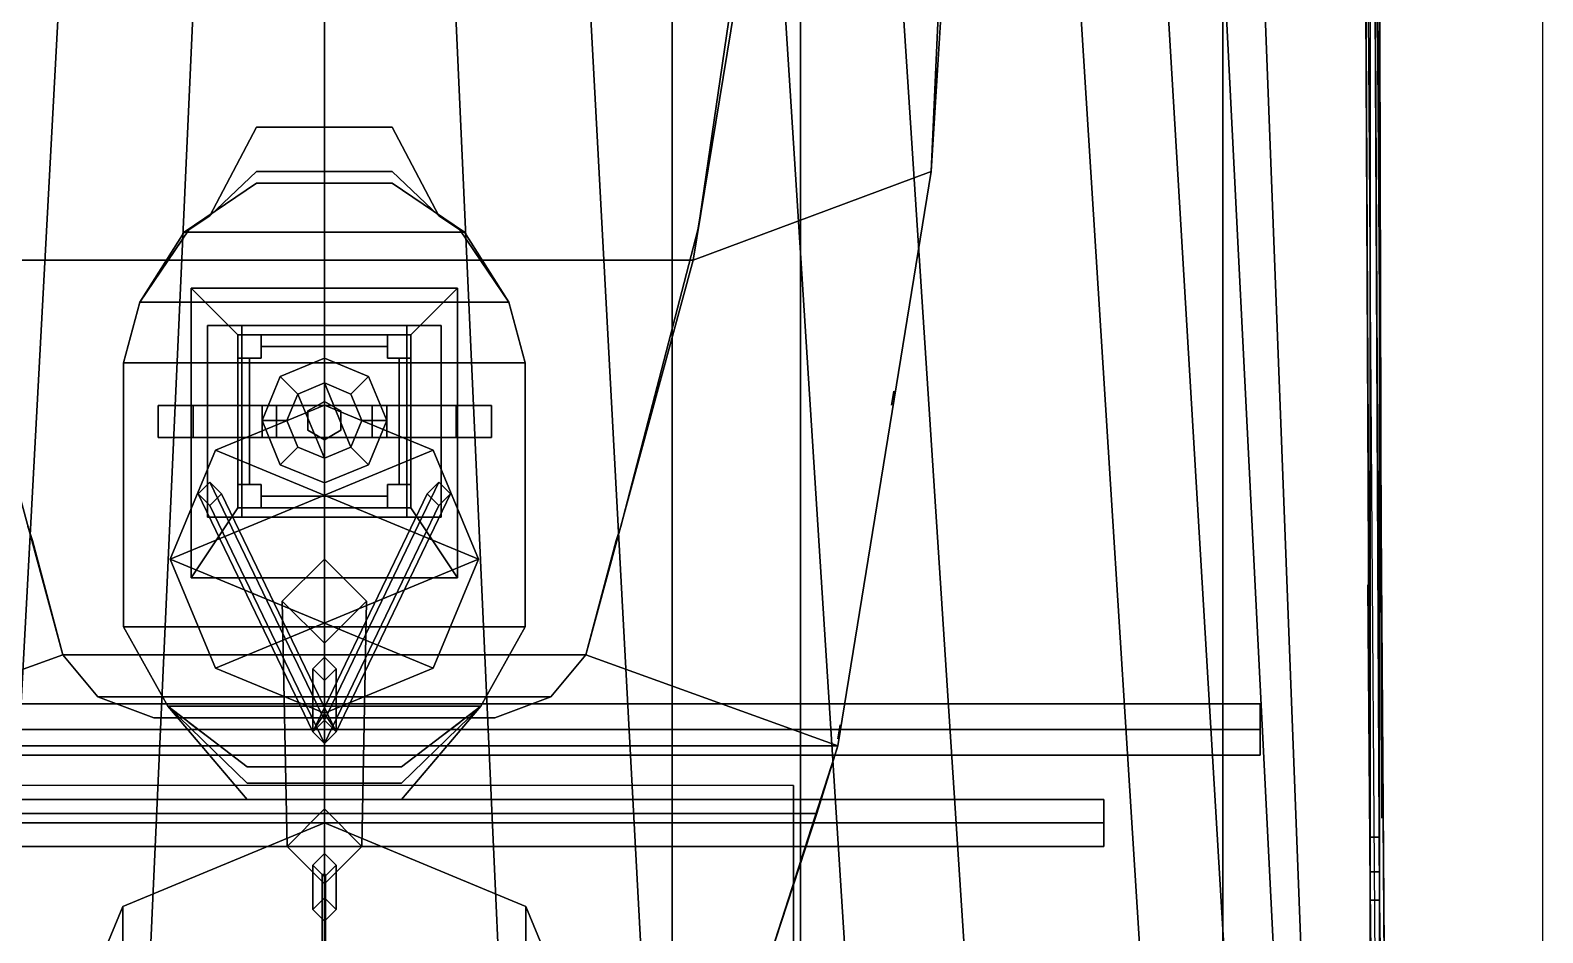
# Model space of a CAD drawing. Header units: millimetres. Extents: x -5.2 to 5.2, y -53.2 to 45.8.
# Drawn here: x -1.26 to 5.22, y 7.61 to 11.48 of the extents above; entities that cross this region are included whole.
import ezdxf

# ---------------------------------------------------------------- set-up
doc = ezdxf.new("R2010")
doc.units = ezdxf.units.MM
doc.header["$XCLIPFRAME"] = 2
for name, color, linetype in [('drawing', 9, 'Continuous'), ('railings', 6, 'Continuous'), ('superstructure', 3, 'Continuous')]:
    doc.layers.add(name, color=color, linetype=linetype)
picture_1 = doc.add_image_def('image1.gif', size_in_pixel=(3078, 4230))

msp = doc.modelspace()

# ---------------------------------------------------------------- linework, layer by layer
for points in [[(-4.52, 16.01, 4.94), (4.52, 16.01, 4.94), (4.52, -0.06, 4.89), (-4.52, -0.06, 4.89)], [(-1.69, 16.01, -2.76), (-0.9, 16.01, -3.2), (-1.66, 1.9, -3.2), (-2.59, 1.9, -2.76)], [(0, 16.01, 5.1), (-2.04, 16.01, 5.1), (-2.04, -0.06, 5.05), (0, -0.06, 5.05)], [(-0.9, 16.01, -3.2), (-0.36, 16.01, -3.4), (-1, 1.9, -3.4), (-1.66, 1.9, -3.2)], [(0, 16.01, 3.07), (-1.49, 16.01, 3.07), (-1.49, 1.9, 3.07), (0, 1.9, 3.07)], [(0, 1.9, -3.5), (-1, 1.9, -3.4), (-0.36, 16.01, -3.4), (0, 16.01, -3.5)], [(0, 1.9, 3.07), (1.49, 1.9, 3.07), (1.49, 16.01, 3.07), (0, 16.01, 3.07)], [(0, 16.01, -3.5), (0.36, 16.01, -3.4), (1, 1.9, -3.4), (0, 1.9, -3.5)], [(0, -0.06, 5.05), (2.04, -0.06, 5.05), (2.04, 16.01, 5.1), (0, 16.01, 5.1)], [(1.66, 1.9, -3.2), (1, 1.9, -3.4), (0.36, 16.01, -3.4), (0.9, 16.01, -3.2)], [(2.59, 1.9, -2.76), (1.66, 1.9, -3.2), (0.9, 16.01, -3.2), (1.69, 16.01, -2.76)], [(1.49, 1.9, 3.07), (3.85, 1.9, 2.93), (3.85, 16.01, 2.93), (1.49, 16.01, 3.07)], [(3.11, 1.9, -2.46), (2.59, 1.9, -2.76), (1.69, 16.01, -2.76), (2.19, 16.01, -2.46)], [(2.04, -0.06, 5.05), (3.85, -0.06, 4.96), (3.85, 16.01, 5.01), (2.04, 16.01, 5.1)], [(3.85, 1.9, -1.7), (3.11, 1.9, -2.46), (2.19, 16.01, -2.46), (2.96, 16.01, -1.7)], [(4.19, 1.9, -1.15), (3.85, 1.9, -1.7), (2.96, 16.01, -1.7), (3.35, 16.01, -1.15)], [(4.35, 1.9, -0.6), (4.19, 1.9, -1.15), (3.35, 16.01, -1.15), (3.64, 16.01, -0.6)], [(4.4, 1.9, -0.05), (4.35, 1.9, -0.6), (3.64, 16.01, -0.6), (3.86, 16.01, -0.05)], [(3.85, 1.9, 2.93), (4.58, 1.9, 2.84), (4.48, 16.01, 2.84), (3.85, 16.01, 2.93)], [(3.85, -0.06, 4.96), (4.52, -0.06, 4.89), (4.52, 16.01, 4.94), (3.85, 16.01, 5.01)], [(4.58, 1.9, 2.84), (4.4, 1.9, -0.05), (3.86, 16.01, -0.05), (4.48, 16.01, 2.84)], [(4.44, 16.01, 2.84), (4.44, 16.01, 2.84), (4.5191, 4.85, 2.84), (4.48, 7.75, 4.15)], [(4.48, 16.01, 4.84), (4.44, 16.01, 2.84), (4.48, 8.02, 4.63), (4.48, 7.8708, 4.7792)], [(4.44, 16.01, 2.84), (4.44, 16.01, 2.84), (4.48, 7.75, 4.15), (4.48, 8.02, 4.51)], [(4.44, 16.01, 2.84), (4.44, 16.01, 2.84), (4.48, 8.02, 4.51), (4.48, 8.02, 4.63)], [(4.5591, 4.85, 2.84), (4.48, 16.01, 2.84), (4.48, 16.01, 2.84), (4.52, 7.75, 4.15)], [(4.52, 8.02, 4.63), (4.48, 16.01, 2.84), (4.52, 16.01, 4.84), (4.52, 7.8708, 4.7792)], [(4.52, 7.75, 4.15), (4.48, 16.01, 2.84), (4.48, 16.01, 2.84), (4.52, 8.02, 4.51)], [(4.52, 8.02, 4.51), (4.48, 16.01, 2.84), (4.48, 16.01, 2.84), (4.52, 8.02, 4.63)], [(4.48, 16.01, 4.94), (4.48, 16.01, 4.84), (4.48, -0.06, 4.72), (4.48, -0.06, 4.89)], [(4.52, -0.06, 4.72), (4.52, 16.01, 4.84), (4.52, 16.01, 4.94), (4.52, -0.06, 4.89)], [(-0.6, 10.61, 12.5), (-0.29, 10.82, 12.5), (0.29, 10.82, 12.5), (0.6, 10.61, 12.5)], [(0.29, 10.82, 12.55), (-0.29, 10.82, 12.55), (-0.6, 10.61, 12.55), (0.6, 10.61, 12.55)], [(-0.6, 10.61, 12.55), (-0.29, 10.82, 12.55), (-0.29, 10.82, 12.5), (-0.6, 10.61, 12.5)], [(0.29, 10.82, 12.5), (-0.29, 10.82, 12.5), (-0.29, 10.82, 12.55), (0.29, 10.82, 12.55)], [(0.6, 10.61, 12.5), (0.29, 10.82, 12.5), (0.29, 10.82, 12.55), (0.6, 10.61, 12.55)], [(0.6, 10.61, 12.55), (-0.6, 10.61, 12.55), (-0.79, 10.31, 12.55), (0.79, 10.31, 12.55)], [(-0.79, 10.31, 12.5), (-0.6, 10.61, 12.5), (0.6, 10.61, 12.5), (0.79, 10.31, 12.5)], [(-0.79, 10.31, 12.55), (-0.6, 10.61, 12.55), (-0.6, 10.61, 12.5), (-0.79, 10.31, 12.5)], [(0.79, 10.31, 12.5), (0.6, 10.61, 12.5), (0.6, 10.61, 12.55), (0.79, 10.31, 12.55)], [(-0.57, 10.37, 12.5), (-0.37, 10.17, 12.1), (-0.37, 9.43, 12.1), (-0.57, 9.13, 12.5)], [(0.57, 10.37, 12.5), (0.37, 10.17, 12.1), (-0.37, 10.17, 12.1), (-0.57, 10.37, 12.5)], [(0.57, 9.13, 12.5), (0.57, 10.37, 12.5), (-0.57, 10.37, 12.5), (-0.57, 9.13, 12.5)], [(0.37, 9.43, 12.1), (0.37, 10.17, 12.1), (0.57, 10.37, 12.5), (0.57, 9.13, 12.5)], [(-0.86, 10.05, 12.5), (-0.79, 10.31, 12.5), (0.79, 10.31, 12.5), (0.86, 10.05, 12.5)], [(0.79, 10.31, 12.55), (-0.79, 10.31, 12.55), (-0.86, 10.05, 12.55), (0.86, 10.05, 12.55)], [(-0.86, 10.05, 12.55), (-0.79, 10.31, 12.55), (-0.79, 10.31, 12.5), (-0.86, 10.05, 12.5)], [(0.86, 10.05, 12.5), (0.79, 10.31, 12.5), (0.79, 10.31, 12.55), (0.86, 10.05, 12.55)], [(0.5, 10.2109, 13.9335), (-0.3535, 10.2109, 13.58), (-0.5, 10.2109, 13.9335), (0.3535, 10.2109, 14.287)], [(0.3535, 10.2109, 14.287), (-0.5, 10.2109, 13.9335), (-0.3535, 10.2109, 14.287), (0, 10.2109, 14.4335)], [(-0.5, 10.2109, 13.9335), (-0.3535, 10.2109, 13.58), (-0.3535, 9.3891, 13.58), (-0.5, 9.3891, 13.9335)], [(-0.3535, 10.2109, 14.287), (-0.5, 10.2109, 13.9335), (-0.5, 9.3891, 13.9335), (-0.3535, 9.3891, 14.287)], [(0.3535, 10.2109, 13.58), (0, 10.2109, 13.4335), (-0.3535, 10.2109, 13.58), (0.5, 10.2109, 13.9335)], [(-0.3535, 10.2109, 13.58), (0, 10.2109, 13.4335), (0, 9.3891, 13.4335), (-0.3535, 9.3891, 13.58)], [(0, 10.2109, 14.4335), (-0.3535, 10.2109, 14.287), (-0.3535, 9.3891, 14.287), (0, 9.3891, 14.4335)], [(0, 10.2109, 13.4335), (0.3535, 10.2109, 13.58), (0.3535, 9.3891, 13.58), (0, 9.3891, 13.4335)], [(0.3535, 10.2109, 14.287), (0, 10.2109, 14.4335), (0, 9.3891, 14.4335), (0.3535, 9.3891, 14.287)], [(0.3535, 10.2109, 13.58), (0.5, 10.2109, 13.9335), (0.5, 9.3891, 13.9335), (0.3535, 9.3891, 13.58)], [(0.5, 10.2109, 13.9335), (0.3535, 10.2109, 14.287), (0.3535, 9.3891, 14.287), (0.5, 9.3891, 13.9335)], [(-0.27, 10.07, 12.1), (-0.27, 10.17, 12.1), (-0.37, 10.17, 12.1), (-0.37, 10.07, 12.1)], [(-0.27, 10.17, 12.1), (-0.27, 10.17, 9.65), (-0.37, 10.17, 9.65), (-0.37, 10.17, 12.1)], [(-0.37, 10.17, 12.1), (-0.37, 10.17, 9.65), (-0.37, 10.07, 9.65), (-0.37, 10.07, 12.1)], [(-0.37, 10.07, 9.65), (-0.37, 10.17, 9.65), (-0.27, 10.17, 9.65), (-0.27, 10.07, 9.65)], [(-0.37, 9.43, 12.1), (-0.37, 10.17, 12.1), (0.37, 10.17, 12.1), (0.37, 9.43, 12.1)], [(-0.27, 10.07, 9.65), (-0.27, 10.17, 9.65), (-0.27, 10.17, 12.1), (-0.27, 10.07, 12.1)], [(0.27, 10.12, 11.34), (-0.27, 10.12, 11.97), (-0.27, 10.12, 12.02), (0.27, 10.12, 11.39)], [(0.27, 10.12, 11.39), (-0.27, 10.12, 12.02), (-0.27, 10.12, 11.97), (0.27, 10.12, 11.34)], [(-0.27, 10.12, 11.39), (0.27, 10.12, 12.02), (0.27, 10.12, 11.97), (-0.27, 10.12, 11.34)], [(-0.27, 10.12, 11.34), (0.27, 10.12, 11.97), (0.27, 10.12, 12.02), (-0.27, 10.12, 11.39)], [(0.27, 10.12, 10.08), (-0.27, 10.12, 10.71), (-0.27, 10.12, 10.76), (0.27, 10.12, 10.13)], [(0.27, 10.12, 10.13), (-0.27, 10.12, 10.76), (-0.27, 10.12, 10.71), (0.27, 10.12, 10.08)], [(-0.27, 10.12, 10.13), (0.27, 10.12, 10.76), (0.27, 10.12, 10.71), (-0.27, 10.12, 10.08)], [(-0.27, 10.12, 10.08), (0.27, 10.12, 10.71), (0.27, 10.12, 10.76), (-0.27, 10.12, 10.13)], [(0.27, 10.12, 10.76), (-0.2486, 10.12, 11.365), (-0.27, 10.12, 11.34), (0.2486, 10.12, 10.735)], [(0.2486, 10.12, 10.735), (-0.27, 10.12, 11.34), (-0.2486, 10.12, 11.365), (0.27, 10.12, 10.76)], [(-0.2486, 10.12, 10.735), (0.27, 10.12, 11.34), (0.2486, 10.12, 11.365), (-0.27, 10.12, 10.76)], [(-0.27, 10.12, 10.76), (0.2486, 10.12, 11.365), (0.27, 10.12, 11.34), (-0.2486, 10.12, 10.735)], [(0.37, 10.17, 12.1), (0.37, 10.17, 9.65), (0.27, 10.17, 9.65), (0.27, 10.17, 12.1)], [(0.37, 10.07, 12.1), (0.37, 10.17, 12.1), (0.27, 10.17, 12.1), (0.27, 10.07, 12.1)], [(0.27, 10.17, 12.1), (0.27, 10.17, 9.65), (0.27, 10.07, 9.65), (0.27, 10.07, 12.1)], [(0.27, 10.07, 9.65), (0.27, 10.17, 9.65), (0.37, 10.17, 9.65), (0.37, 10.07, 9.65)], [(0.37, 10.07, 9.65), (0.37, 10.17, 9.65), (0.37, 10.17, 12.1), (0.37, 10.07, 12.1)], [(0.86, 10.05, 12.55), (-0.86, 10.05, 12.55), (-0.86, 8.92, 12.55), (0.86, 8.92, 12.55)], [(-0.86, 8.92, 12.5), (-0.86, 10.05, 12.5), (0.86, 10.05, 12.5), (0.86, 8.92, 12.5)], [(-0.86, 8.92, 12.55), (-0.86, 10.05, 12.55), (-0.86, 10.05, 12.5), (-0.86, 8.92, 12.5)], [(-0.37, 10.07, 12.1), (-0.37, 10.07, 9.65), (-0.27, 10.07, 9.65), (-0.27, 10.07, 12.1)], [(-0.32, 9.53, 11.34), (-0.32, 10.07, 11.97), (-0.32, 10.07, 12.02), (-0.32, 9.53, 11.39)], [(-0.32, 9.53, 11.39), (-0.32, 10.07, 12.02), (-0.32, 10.07, 11.97), (-0.32, 9.53, 11.34)], [(-0.32, 10.07, 11.39), (-0.32, 9.53, 12.02), (-0.32, 9.53, 11.97), (-0.32, 10.07, 11.34)], [(-0.32, 10.07, 11.34), (-0.32, 9.53, 11.97), (-0.32, 9.53, 12.02), (-0.32, 10.07, 11.39)], [(-0.32, 9.53, 10.08), (-0.32, 10.07, 10.71), (-0.32, 10.07, 10.76), (-0.32, 9.53, 10.13)], [(-0.32, 9.53, 10.13), (-0.32, 10.07, 10.76), (-0.32, 10.07, 10.71), (-0.32, 9.53, 10.08)], [(-0.32, 10.07, 10.13), (-0.32, 9.53, 10.76), (-0.32, 9.53, 10.71), (-0.32, 10.07, 10.08)], [(-0.32, 10.07, 10.08), (-0.32, 9.53, 10.71), (-0.32, 9.53, 10.76), (-0.32, 10.07, 10.13)], [(-0.32, 9.53, 10.76), (-0.32, 10.0486, 11.365), (-0.32, 10.07, 11.34), (-0.32, 9.5514, 10.735)], [(-0.32, 9.5514, 10.735), (-0.32, 10.07, 11.34), (-0.32, 10.0486, 11.365), (-0.32, 9.53, 10.76)], [(-0.32, 10.0486, 10.735), (-0.32, 9.53, 11.34), (-0.32, 9.5514, 11.365), (-0.32, 10.07, 10.76)], [(-0.32, 10.07, 10.76), (-0.32, 9.5514, 11.365), (-0.32, 9.53, 11.34), (-0.32, 10.0486, 10.735)], [(0, 10.0705, 12.8103), (-0.1889, 9.9923, 12.8103), (-0.1138, 9.9172, 13.2623), (0, 9.9644, 13.2623)], [(0, 10.0705, 12.55), (-0.1889, 9.9923, 12.55), (-0.1889, 9.9923, 12.8103), (0, 10.0705, 12.8103)], [(0.1889, 9.9923, 12.8103), (0, 10.0705, 12.8103), (0, 9.9644, 13.2623), (0.1138, 9.9172, 13.2623)], [(0.1889, 9.9923, 12.55), (0, 10.0705, 12.55), (0, 10.0705, 12.8103), (0.1889, 9.9923, 12.8103)], [(0.27, 10.07, 12.1), (0.27, 10.07, 9.65), (0.37, 10.07, 9.65), (0.37, 10.07, 12.1)], [(0.32, 9.53, 11.34), (0.32, 10.07, 11.97), (0.32, 10.07, 12.02), (0.32, 9.53, 11.39)], [(0.32, 9.53, 11.39), (0.32, 10.07, 12.02), (0.32, 10.07, 11.97), (0.32, 9.53, 11.34)], [(0.32, 10.07, 11.39), (0.32, 9.53, 12.02), (0.32, 9.53, 11.97), (0.32, 10.07, 11.34)], [(0.32, 10.07, 11.34), (0.32, 9.53, 11.97), (0.32, 9.53, 12.02), (0.32, 10.07, 11.39)], [(0.32, 10.0486, 10.735), (0.32, 9.53, 11.34), (0.32, 9.5514, 11.365), (0.32, 10.07, 10.76)], [(0.32, 10.07, 10.76), (0.32, 9.5514, 11.365), (0.32, 9.53, 11.34), (0.32, 10.0486, 10.735)], [(0.32, 9.53, 10.76), (0.32, 10.0486, 11.365), (0.32, 10.07, 11.34), (0.32, 9.5514, 10.735)], [(0.32, 9.5514, 10.735), (0.32, 10.07, 11.34), (0.32, 10.0486, 11.365), (0.32, 9.53, 10.76)], [(0.32, 9.53, 10.08), (0.32, 10.07, 10.71), (0.32, 10.07, 10.76), (0.32, 9.53, 10.13)], [(0.32, 9.53, 10.13), (0.32, 10.07, 10.76), (0.32, 10.07, 10.71), (0.32, 9.53, 10.08)], [(0.32, 10.07, 10.13), (0.32, 9.53, 10.76), (0.32, 9.53, 10.71), (0.32, 10.07, 10.08)], [(0.32, 10.07, 10.08), (0.32, 9.53, 10.71), (0.32, 9.53, 10.76), (0.32, 10.07, 10.13)], [(0.86, 8.92, 12.5), (0.86, 10.05, 12.5), (0.86, 10.05, 12.55), (0.86, 8.92, 12.55)], [(-0.1889, 9.9923, 12.8103), (-0.2671, 9.8034, 12.8103), (-0.161, 9.8034, 13.2623), (-0.1138, 9.9172, 13.2623)], [(-0.1889, 9.9923, 12.55), (-0.2671, 9.8034, 12.55), (-0.2671, 9.8034, 12.8103), (-0.1889, 9.9923, 12.8103)], [(0.2671, 9.8034, 12.8103), (0.1889, 9.9923, 12.8103), (0.1138, 9.9172, 13.2623), (0.161, 9.8034, 13.2623)], [(0.2671, 9.8034, 12.55), (0.1889, 9.9923, 12.55), (0.1889, 9.9923, 12.8103), (0.2671, 9.8034, 12.8103)], [(-0.161, 9.8034, 13.2623), (-0.1138, 9.6896, 13.2623), (0, 9.6425, 13.2623), (-0.1138, 9.9172, 13.2623)], [(-0.1138, 9.9172, 13.2623), (0, 9.6425, 13.2623), (0.1138, 9.6896, 13.2623), (0, 9.9644, 13.2623)], [(0, 9.9644, 13.2623), (0.1138, 9.6896, 13.2623), (0.161, 9.8034, 13.2623), (0.1138, 9.9172, 13.2623)], [(-0.7123, 9.8685, 13.0842), (-0.2671, 9.8685, 12.6801), (-0.2671, 9.7315, 12.6801), (-0.7123, 9.7315, 13.0842)], [(-0.5616, 9.8685, 13.478), (-0.2055, 9.8685, 13.0979), (-0.2671, 9.8685, 12.6801), (-0.7123, 9.8685, 13.0842)], [(-0.7123, 9.8685, 14.0054), (-0.7123, 9.8685, 13.0876), (-0.7123, 9.7315, 13.0876), (-0.7123, 9.7315, 14.0054)], [(-0.5616, 9.8685, 14.0054), (-0.5616, 9.8685, 13.478), (-0.7123, 9.8685, 13.0876), (-0.7123, 9.8685, 14.0054)], [(-0.7123, 9.7315, 14.0054), (-0.5616, 9.7315, 14.0054), (-0.5616, 9.8685, 14.0054), (-0.7123, 9.8685, 14.0054)], [(-0.66, 9.21, 15.76), (0.4667, 9.6767, 15.76), (0, 9.87, 15.76), (-0.4667, 9.6767, 15.76)], [(-0.5616, 9.7315, 13.478), (-0.2055, 9.7315, 13.0979), (-0.2055, 9.8685, 13.0979), (-0.5616, 9.8685, 13.478)], [(-0.5616, 9.7315, 14.0054), (-0.5616, 9.7315, 13.478), (-0.5616, 9.8685, 13.478), (-0.5616, 9.8685, 14.0054)], [(-0.4667, 9.6767, 15.76), (0, 9.87, 15.76), (0, 9.87, 15.66), (-0.4667, 9.6767, 15.66)], [(0, 9.87, 15.66), (0.4667, 9.6767, 15.66), (0.66, 9.21, 15.66), (-0.4667, 9.6767, 15.66)], [(-0.2671, 9.8685, 12.6801), (0.2671, 9.8685, 12.6801), (0.2671, 9.7315, 12.6801), (-0.2671, 9.7315, 12.6801)], [(-0.2055, 9.8685, 13.0979), (0.2055, 9.8685, 13.0979), (0.2671, 9.8685, 12.6801), (-0.2671, 9.8685, 12.6801)], [(-0.2055, 9.7315, 13.0979), (0.2055, 9.7315, 13.0979), (0.2055, 9.8685, 13.0979), (-0.2055, 9.8685, 13.0979)], [(0, 9.8856, 13.2623), (-0.0712, 9.8445, 13.2623), (-0.0712, 9.8445, 13.4335), (0, 9.8856, 13.4335)], [(0.0712, 9.8445, 13.2623), (0, 9.8856, 13.2623), (0, 9.8856, 13.4335), (0.0712, 9.8445, 13.4335)], [(0, 9.87, 15.76), (0.4667, 9.6767, 15.76), (0.4667, 9.6767, 15.66), (0, 9.87, 15.66)], [(0.2671, 9.8685, 12.6801), (0.2055, 9.8685, 13.0979), (0.565, 9.8685, 13.478), (0.7157, 9.8685, 13.0842)], [(0.565, 9.8685, 13.478), (0.2055, 9.8685, 13.0979), (0.2055, 9.7315, 13.0979), (0.565, 9.7315, 13.478)], [(0.7157, 9.7315, 13.0842), (0.2671, 9.7315, 12.6801), (0.2671, 9.8685, 12.6801), (0.7157, 9.8685, 13.0842)], [(0.7157, 9.8685, 13.0876), (0.565, 9.8685, 13.478), (0.565, 9.8685, 14.0054), (0.7157, 9.8685, 14.0054)], [(0.565, 9.8685, 14.0054), (0.565, 9.8685, 13.478), (0.565, 9.7315, 13.478), (0.565, 9.7315, 14.0054)], [(0.7157, 9.8685, 14.0054), (0.565, 9.8685, 14.0054), (0.565, 9.7315, 14.0054), (0.7157, 9.7315, 14.0054)], [(0.7157, 9.7315, 14.0054), (0.7157, 9.7315, 13.0876), (0.7157, 9.8685, 13.0876), (0.7157, 9.8685, 14.0054)], [(-0.2671, 9.8034, 12.8103), (-0.1889, 9.6145, 12.8103), (-0.1138, 9.6896, 13.2623), (-0.161, 9.8034, 13.2623)], [(-0.2671, 9.8034, 12.55), (-0.1889, 9.6145, 12.55), (-0.1889, 9.6145, 12.8103), (-0.2671, 9.8034, 12.8103)], [(-0.0712, 9.8445, 13.2623), (-0.0712, 9.7623, 13.2623), (-0.0712, 9.7623, 13.4335), (-0.0712, 9.8445, 13.4335)], [(0.0712, 9.7623, 13.2623), (0.0712, 9.8445, 13.2623), (0.0712, 9.8445, 13.4335), (0.0712, 9.7623, 13.4335)], [(0.1889, 9.6145, 12.8103), (0.2671, 9.8034, 12.8103), (0.161, 9.8034, 13.2623), (0.1138, 9.6896, 13.2623)], [(0.1889, 9.6145, 12.55), (0.2671, 9.8034, 12.55), (0.2671, 9.8034, 12.8103), (0.1889, 9.6145, 12.8103)], [(-0.2671, 9.7315, 12.6801), (-0.2055, 9.7315, 13.0979), (-0.5616, 9.7315, 13.478), (-0.7123, 9.7315, 13.0842)], [(-0.7123, 9.7315, 13.0876), (-0.5616, 9.7315, 13.478), (-0.5616, 9.7315, 14.0054), (-0.7123, 9.7315, 14.0054)], [(0.2671, 9.7315, 12.6801), (0.2055, 9.7315, 13.0979), (-0.2055, 9.7315, 13.0979), (-0.2671, 9.7315, 12.6801)], [(-0.0712, 9.7623, 13.2623), (0, 9.7212, 13.2623), (0, 9.7212, 13.4335), (-0.0712, 9.7623, 13.4335)], [(0, 9.7212, 13.2623), (0.0712, 9.7623, 13.2623), (0.0712, 9.7623, 13.4335), (0, 9.7212, 13.4335)], [(0.565, 9.7315, 13.478), (0.2055, 9.7315, 13.0979), (0.2671, 9.7315, 12.6801), (0.7157, 9.7315, 13.0842)], [(0.565, 9.7315, 14.0054), (0.565, 9.7315, 13.478), (0.7157, 9.7315, 13.0876), (0.7157, 9.7315, 14.0054)], [(-0.66, 9.21, 15.76), (-0.4667, 9.6767, 15.76), (-0.4667, 9.6767, 15.66), (-0.66, 9.21, 15.66)], [(-0.4667, 9.6767, 15.66), (0.66, 9.21, 15.66), (0.4667, 8.7433, 15.66), (-0.66, 9.21, 15.66)], [(-0.4667, 8.7433, 15.76), (0.66, 9.21, 15.76), (0.4667, 9.6767, 15.76), (-0.66, 9.21, 15.76)], [(-0.1889, 9.6145, 12.8103), (0, 9.5363, 12.8103), (0, 9.6425, 13.2623), (-0.1138, 9.6896, 13.2623)], [(0, 9.5363, 12.8103), (0.1889, 9.6145, 12.8103), (0.1138, 9.6896, 13.2623), (0, 9.6425, 13.2623)], [(0.4667, 9.6767, 15.76), (0.66, 9.21, 15.76), (0.66, 9.21, 15.66), (0.4667, 9.6767, 15.66)], [(-0.1889, 9.6145, 12.55), (0, 9.5363, 12.55), (0, 9.5363, 12.8103), (-0.1889, 9.6145, 12.8103)], [(0, 9.5363, 12.55), (0.1889, 9.6145, 12.55), (0.1889, 9.6145, 12.8103), (0, 9.5363, 12.8103)], [(0, 8.52, 14.48), (-0.05, 8.47, 14.48), (-0.54, 9.49, 15.66), (-0.49, 9.54, 15.66)], [(0.05, 8.47, 14.48), (0, 8.52, 14.48), (-0.49, 9.54, 15.66), (-0.44, 9.49, 15.66)], [(-0.37, 9.53, 12.1), (-0.37, 9.53, 9.65), (-0.37, 9.43, 9.65), (-0.37, 9.43, 12.1)], [(-0.27, 9.53, 12.1), (-0.27, 9.53, 9.65), (-0.37, 9.53, 9.65), (-0.37, 9.53, 12.1)], [(-0.37, 9.43, 9.65), (-0.37, 9.53, 9.65), (-0.27, 9.53, 9.65), (-0.27, 9.43, 9.65)], [(-0.27, 9.43, 12.1), (-0.27, 9.53, 12.1), (-0.37, 9.53, 12.1), (-0.37, 9.43, 12.1)], [(-0.27, 9.43, 9.65), (-0.27, 9.53, 9.65), (-0.27, 9.53, 12.1), (-0.27, 9.43, 12.1)], [(0, 8.52, 14.48), (-0.05, 8.47, 14.48), (0.44, 9.49, 15.66), (0.49, 9.54, 15.66)], [(0.05, 8.47, 14.48), (0, 8.52, 14.48), (0.49, 9.54, 15.66), (0.54, 9.49, 15.66)], [(0.37, 9.53, 12.1), (0.37, 9.53, 9.65), (0.27, 9.53, 9.65), (0.27, 9.53, 12.1)], [(0.37, 9.43, 12.1), (0.37, 9.53, 12.1), (0.27, 9.53, 12.1), (0.27, 9.43, 12.1)], [(0.27, 9.53, 12.1), (0.27, 9.53, 9.65), (0.27, 9.43, 9.65), (0.27, 9.43, 12.1)], [(0.27, 9.43, 9.65), (0.27, 9.53, 9.65), (0.37, 9.53, 9.65), (0.37, 9.43, 9.65)], [(0.37, 9.43, 9.65), (0.37, 9.53, 9.65), (0.37, 9.53, 12.1), (0.37, 9.43, 12.1)], [(-0.05, 8.47, 14.48), (0, 8.42, 14.48), (-0.49, 9.44, 15.66), (-0.54, 9.49, 15.66)], [(0, 8.42, 14.48), (0.05, 8.47, 14.48), (-0.44, 9.49, 15.66), (-0.49, 9.44, 15.66)], [(-0.27, 9.48, 10.76), (0.2486, 9.48, 11.365), (0.27, 9.48, 11.34), (-0.2486, 9.48, 10.735)], [(-0.2486, 9.48, 10.735), (0.27, 9.48, 11.34), (0.2486, 9.48, 11.365), (-0.27, 9.48, 10.76)], [(0.2486, 9.48, 10.735), (-0.27, 9.48, 11.34), (-0.2486, 9.48, 11.365), (0.27, 9.48, 10.76)], [(0.27, 9.48, 10.76), (-0.2486, 9.48, 11.365), (-0.27, 9.48, 11.34), (0.2486, 9.48, 10.735)], [(-0.27, 9.48, 10.08), (0.27, 9.48, 10.71), (0.27, 9.48, 10.76), (-0.27, 9.48, 10.13)], [(-0.27, 9.48, 10.13), (0.27, 9.48, 10.76), (0.27, 9.48, 10.71), (-0.27, 9.48, 10.08)], [(0.27, 9.48, 10.13), (-0.27, 9.48, 10.76), (-0.27, 9.48, 10.71), (0.27, 9.48, 10.08)], [(0.27, 9.48, 10.08), (-0.27, 9.48, 10.71), (-0.27, 9.48, 10.76), (0.27, 9.48, 10.13)], [(-0.27, 9.48, 11.34), (0.27, 9.48, 11.97), (0.27, 9.48, 12.02), (-0.27, 9.48, 11.39)], [(-0.27, 9.48, 11.39), (0.27, 9.48, 12.02), (0.27, 9.48, 11.97), (-0.27, 9.48, 11.34)], [(0.27, 9.48, 11.39), (-0.27, 9.48, 12.02), (-0.27, 9.48, 11.97), (0.27, 9.48, 11.34)], [(0.27, 9.48, 11.34), (-0.27, 9.48, 11.97), (-0.27, 9.48, 12.02), (0.27, 9.48, 11.39)], [(-0.05, 8.47, 14.48), (0, 8.42, 14.48), (0.49, 9.44, 15.66), (0.44, 9.49, 15.66)], [(0, 8.42, 14.48), (0.05, 8.47, 14.48), (0.54, 9.49, 15.66), (0.49, 9.44, 15.66)], [(-0.57, 9.13, 12.5), (-0.37, 9.43, 12.1), (0.37, 9.43, 12.1), (0.57, 9.13, 12.5)], [(-0.37, 9.43, 12.1), (-0.37, 9.43, 9.65), (-0.27, 9.43, 9.65), (-0.27, 9.43, 12.1)], [(0.27, 9.43, 12.1), (0.27, 9.43, 9.65), (0.37, 9.43, 9.65), (0.37, 9.43, 12.1)], [(0.3535, 9.3891, 14.287), (-0.5, 9.3891, 13.9335), (-0.3535, 9.3891, 13.58), (0.5, 9.3891, 13.9335)], [(0, 9.3891, 14.4335), (-0.3535, 9.3891, 14.287), (-0.5, 9.3891, 13.9335), (0.3535, 9.3891, 14.287)], [(0.5, 9.3891, 13.9335), (-0.3535, 9.3891, 13.58), (0, 9.3891, 13.4335), (0.3535, 9.3891, 13.58)], [(-0.4667, 8.7433, 15.76), (-0.66, 9.21, 15.76), (-0.66, 9.21, 15.66), (-0.4667, 8.7433, 15.66)], [(-0.66, 9.21, 15.66), (0.4667, 8.7433, 15.66), (0, 8.55, 15.66), (-0.4667, 8.7433, 15.66)], [(0, 8.55, 15.76), (0.4667, 8.7433, 15.76), (0.66, 9.21, 15.76), (-0.4667, 8.7433, 15.76)], [(0, 9.21, 7.31), (-0.18, 9.03, 7.31), (-0.16, 7.98, 19.8), (0, 8.14, 19.8)], [(0.18, 9.03, 7.31), (0, 9.21, 7.31), (0, 8.14, 19.8), (0.16, 7.98, 19.8)], [(0.66, 9.21, 15.76), (0.4667, 8.7433, 15.76), (0.4667, 8.7433, 15.66), (0.66, 9.21, 15.66)], [(-0.18, 9.03, 7.31), (0, 8.85, 7.31), (0, 7.82, 19.8), (-0.16, 7.98, 19.8)], [(0, 8.85, 7.31), (0.18, 9.03, 7.31), (0.16, 7.98, 19.8), (0, 7.82, 19.8)], [(-0.67, 8.58, 12.5), (-0.86, 8.92, 12.5), (0.86, 8.92, 12.5), (0.67, 8.58, 12.5)], [(0.86, 8.92, 12.55), (-0.86, 8.92, 12.55), (-0.67, 8.58, 12.55), (0.67, 8.58, 12.55)], [(-0.67, 8.58, 12.55), (-0.86, 8.92, 12.55), (-0.86, 8.92, 12.5), (-0.67, 8.58, 12.5)], [(0.67, 8.58, 12.5), (0.86, 8.92, 12.5), (0.86, 8.92, 12.55), (0.67, 8.58, 12.55)], [(0, 8.5751, 14.7209), (-0.05, 8.47, 14.48), (-0.05, 8.74, 15.66), (0, 8.79, 15.66)], [(0.05, 8.47, 14.48), (0, 8.5751, 14.7209), (0, 8.79, 15.66), (0.05, 8.74, 15.66)], [(0, 8.55, 15.76), (-0.4667, 8.7433, 15.76), (-0.4667, 8.7433, 15.66), (0, 8.55, 15.66)], [(-0.05, 8.47, 14.48), (0, 8.5479, 15.0389), (0, 8.69, 15.66), (-0.05, 8.74, 15.66)], [(0.4667, 8.7433, 15.76), (0, 8.55, 15.76), (0, 8.55, 15.66), (0.4667, 8.7433, 15.66)], [(0, 8.5479, 15.0389), (0.05, 8.47, 14.48), (0.05, 8.74, 15.66), (0, 8.69, 15.66)], [(-4.01, 8.59, 13.85), (-4.01, 8.48, 13.96), (4.01, 8.48, 13.96), (4.01, 8.59, 13.85)], [(-4.01, 8.48, 13.74), (-4.01, 8.59, 13.85), (4.01, 8.59, 13.85), (4.01, 8.48, 13.74)], [(0.67, 8.58, 12.55), (-0.67, 8.58, 12.55), (-0.33, 8.32, 12.55), (0.33, 8.32, 12.55)], [(-0.33, 8.32, 12.5), (-0.67, 8.58, 12.5), (0.67, 8.58, 12.5), (0.33, 8.32, 12.5)], [(-0.33, 8.32, 12.55), (-0.67, 8.58, 12.55), (-0.67, 8.58, 12.5), (-0.33, 8.32, 12.5)], [(0.33, 8.32, 12.5), (0.67, 8.58, 12.5), (0.67, 8.58, 12.55), (0.33, 8.32, 12.55)], [(4.01, 8.48, 13.96), (4.01, 8.37, 13.85), (4.01, 8.48, 13.74), (4.01, 8.59, 13.85)], [(-4.01, 8.48, 13.96), (-4.01, 8.37, 13.85), (4.01, 8.37, 13.85), (4.01, 8.48, 13.96)], [(-4.01, 8.37, 13.85), (-4.01, 8.48, 13.74), (4.01, 8.48, 13.74), (4.01, 8.37, 13.85)], [(0.33, 8.32, 12.55), (-0.33, 8.32, 12.55), (-0.33, 8.32, 12.5), (0.33, 8.32, 12.5)], [(-3.34, 8.18, 18.6), (-3.34, 8.08, 18.7), (3.34, 8.08, 18.7), (3.34, 8.18, 18.6)], [(-3.34, 8.08, 18.5), (-3.34, 8.18, 18.6), (3.34, 8.18, 18.6), (3.34, 8.08, 18.5)], [(3.34, 8.08, 18.7), (3.34, 7.98, 18.6), (3.34, 8.08, 18.5), (3.34, 8.18, 18.6)], [(-0.16, 7.98, 19.8), (0, 7.82, 19.8), (0.16, 7.98, 19.8), (0, 8.14, 19.8)], [(-3.34, 8.08, 18.7), (-3.34, 7.98, 18.6), (3.34, 7.98, 18.6), (3.34, 8.08, 18.7)], [(-3.34, 7.98, 18.6), (-3.34, 8.08, 18.5), (3.34, 8.08, 18.5), (3.34, 7.98, 18.6)], [(-0.8627, 7.7227, 7.31), (0, 8.08, 7.31), (0, 8.08, 5.07), (-0.8627, 7.7227, 5.07)], [(-0.8627, 7.2027, 7.56), (0, 7.56, 7.59), (0, 8.08, 7.31), (-0.8627, 7.7227, 7.31)], [(0, 8.08, 7.31), (0.8627, 7.7227, 7.31), (0.8627, 7.7227, 5.07), (0, 8.08, 5.07)], [(0, 7.56, 7.59), (0.8627, 7.2027, 7.56), (0.8627, 7.7227, 7.31), (0, 8.08, 7.31)], [(4.48, 8.02, 4.51), (4.48, 7.75, 4.15), (4.52, 7.75, 4.15), (4.52, 8.02, 4.51)], [(4.48, 7.8708, 4.7792), (4.48, 8.02, 4.63), (4.52, 8.02, 4.63), (4.52, 7.8708, 4.7792)], [(4.48, 8.02, 4.63), (4.48, 8.02, 4.51), (4.52, 8.02, 4.51), (4.52, 8.02, 4.63)], [(0, 7.95, 19.8), (-0.05, 7.9, 19.8), (-0.05, 7.71, 21.98), (0, 7.76, 21.98)], [(0.05, 7.9, 19.8), (0, 7.95, 19.8), (0, 7.76, 21.98), (0.05, 7.71, 21.98)], [(-0.05, 7.9, 19.8), (0, 7.85, 19.8), (0, 7.66, 21.98), (-0.05, 7.71, 21.98)], [(-0.01, -21.23, 12.44), (0.005, -21.23, 12.4487), (0.005, 7.86, 19.67), (-0.01, 7.86, 19.66)], [(0.005, -21.23, 12.4313), (-0.01, -21.23, 12.44), (-0.01, 7.86, 19.66), (0.005, 7.86, 19.65)], [(0, 7.85, 19.8), (0.05, 7.9, 19.8), (0.05, 7.71, 21.98), (0, 7.66, 21.98)], [(0.005, -21.23, 12.4487), (0.005, -21.23, 12.4313), (0.005, 7.86, 19.65), (0.005, 7.86, 19.67)], [(4.48, -0.06, 4.72), (4.48, 7.8708, 4.7792), (4.52, 7.8708, 4.7792), (4.52, -0.06, 4.72)], [(-1.22, 6.86, 7.31), (-0.8627, 7.7227, 7.31), (-0.8627, 7.7227, 5.07), (-1.22, 6.86, 5.07)], [(-1.22, 6.34, 7.48), (-0.8627, 7.2027, 7.56), (-0.8627, 7.7227, 7.31), (-1.22, 6.86, 7.31)], [(-0.05, 7.71, 21.98), (0, 7.66, 21.98), (0.05, 7.71, 21.98), (0, 7.76, 21.98)], [(0.8627, 7.7227, 7.31), (1.22, 6.86, 7.31), (1.22, 6.86, 5.07), (0.8627, 7.7227, 5.07)], [(0.8627, 7.2027, 7.56), (1.22, 6.34, 7.48), (1.22, 6.86, 7.31), (0.8627, 7.7227, 7.31)], [(4.48, 7.75, 4.15), (4.5191, 4.85, 2.84), (4.5591, 4.85, 2.84), (4.52, 7.75, 4.15)]]:
    msp.add_3dface(points)
at = {"layer": 'railings'}
for points in [[(2.7, 13.1, 7.82), (2.7, 13.1, 7.88), (2.6, 10.87, 7.88), (2.6, 10.87, 7.82)], [(2.6, 10.87, 7.82), (2.6, 10.87, 7.88), (2.7, 13.1, 7.88), (2.7, 13.1, 7.82)], [(2.6, 10.87, 8.23), (2.6, 10.87, 8.29), (2.7, 13.1, 8.29), (2.7, 13.1, 8.23)], [(2.7, 13.1, 8.23), (2.7, 13.1, 8.29), (2.6, 10.87, 8.29), (2.6, 10.87, 8.23)], [(4.53, 8.16, 5.33), (4.53, 8.16, 5.39), (4.52, 11.99, 5.39), (4.52, 11.99, 5.33)], [(4.52, 11.99, 5.33), (4.52, 11.99, 5.39), (4.53, 8.16, 5.39), (4.53, 8.16, 5.33)], [(4.52, 11.99, 5.64), (4.52, 11.99, 5.7), (4.53, 8.16, 5.7), (4.53, 8.16, 5.64)], [(4.53, 8.16, 5.64), (4.53, 8.16, 5.7), (4.52, 11.99, 5.7), (4.52, 11.99, 5.64)], [(4.53, 8.16, 6.05), (4.53, 8.16, 6.11), (4.52, 11.99, 6.11), (4.52, 11.99, 6.05)], [(4.52, 11.99, 6.05), (4.52, 11.99, 6.11), (4.53, 8.16, 6.11), (4.53, 8.16, 6.05)], [(1.8, 11.98, 9.79), (1.8, 11.98, 9.85), (1.61, 10.68, 9.85), (1.61, 10.68, 9.79)], [(1.61, 10.68, 9.79), (1.61, 10.68, 9.85), (1.8, 11.98, 9.85), (1.8, 11.98, 9.79)], [(1.61, 10.68, 10.21), (1.61, 10.68, 10.27), (1.8, 11.98, 10.27), (1.8, 11.98, 10.21)], [(1.8, 11.98, 10.21), (1.8, 11.98, 10.27), (1.61, 10.68, 10.27), (1.61, 10.68, 10.21)], [(1.8, 11.98, 10.54), (1.8, 11.98, 10.6), (1.61, 10.68, 10.6), (1.61, 10.68, 10.54)], [(1.61, 10.68, 10.54), (1.61, 10.68, 10.6), (1.8, 11.98, 10.6), (1.8, 11.98, 10.54)], [(2.62, 11.27, 7.31), (2.62, 11.33, 7.31), (2.62, 11.33, 8.23), (2.62, 11.27, 8.23)], [(2.62, 11.27, 8.23), (2.62, 11.33, 8.23), (2.62, 11.33, 7.31), (2.62, 11.27, 7.31)], [(-0.49, 10.68, 13.57), (-0.49, 10.68, 13.63), (-0.29, 11.06, 13.63), (-0.29, 11.06, 13.57)], [(-0.29, 11.06, 13.57), (-0.29, 11.06, 13.63), (-0.49, 10.68, 13.63), (-0.49, 10.68, 13.57)], [(0.29, 11.06, 13.57), (0.29, 11.06, 13.63), (-0.29, 11.06, 13.63), (-0.29, 11.06, 13.57)], [(-0.29, 11.06, 13.57), (-0.29, 11.06, 13.63), (0.29, 11.06, 13.63), (0.29, 11.06, 13.57)], [(0.29, 11.06, 13.57), (0.29, 11.06, 13.63), (0.49, 10.68, 13.63), (0.49, 10.68, 13.57)], [(0.49, 10.68, 13.57), (0.49, 10.68, 13.63), (0.29, 11.06, 13.63), (0.29, 11.06, 13.57)], [(-0.49, 10.68, 13.06), (-0.49, 10.68, 13.12), (-0.29, 10.87, 13.12), (-0.29, 10.87, 13.06)], [(-0.29, 10.87, 13.06), (-0.29, 10.87, 13.12), (-0.49, 10.68, 13.12), (-0.49, 10.68, 13.06)], [(-0.29, 10.87, 13.06), (-0.29, 10.87, 13.12), (0.29, 10.87, 13.12), (0.29, 10.87, 13.06)], [(0.29, 10.87, 13.06), (0.29, 10.87, 13.12), (-0.29, 10.87, 13.12), (-0.29, 10.87, 13.06)], [(0.29, 10.87, 13.06), (0.29, 10.87, 13.12), (0.49, 10.68, 13.12), (0.49, 10.68, 13.06)], [(0.49, 10.68, 13.06), (0.49, 10.68, 13.12), (0.29, 10.87, 13.12), (0.29, 10.87, 13.06)], [(2.6, 10.87, 7.82), (2.6, 10.87, 7.88), (2.2, 8.41, 7.88), (2.2, 8.41, 7.82)], [(2.2, 8.41, 7.82), (2.2, 8.41, 7.88), (2.6, 10.87, 7.88), (2.6, 10.87, 7.82)], [(2.2, 8.41, 8.23), (2.2, 8.41, 8.29), (2.6, 10.87, 8.29), (2.6, 10.87, 8.23)], [(2.6, 10.87, 8.23), (2.6, 10.87, 8.29), (2.2, 8.41, 8.29), (2.2, 8.41, 8.23)], [(-0.58, 10.62, 12.55), (-0.49, 10.68, 12.55), (-0.49, 10.68, 13.63), (-0.58, 10.62, 13.63)], [(-0.58, 10.62, 13.63), (-0.49, 10.68, 13.63), (-0.49, 10.68, 12.55), (-0.58, 10.62, 12.55)], [(0.58, 10.62, 13.63), (0.49, 10.68, 13.63), (0.49, 10.68, 12.55), (0.58, 10.62, 12.55)], [(0.58, 10.62, 12.55), (0.49, 10.68, 12.55), (0.49, 10.68, 13.63), (0.58, 10.62, 13.63)], [(1.6, 10.62, 10.6), (1.61, 10.68, 10.6), (1.61, 10.68, 9.65), (1.6, 10.62, 9.65)], [(1.6, 10.62, 9.65), (1.61, 10.68, 9.65), (1.61, 10.68, 10.6), (1.6, 10.62, 10.6)], [(-0.79, 10.31, 13.57), (-0.79, 10.31, 13.63), (-0.58, 10.62, 13.63), (-0.58, 10.62, 13.57)], [(-0.58, 10.62, 13.57), (-0.58, 10.62, 13.63), (-0.79, 10.31, 13.63), (-0.79, 10.31, 13.57)], [(-0.79, 10.31, 13.06), (-0.79, 10.31, 13.12), (-0.58, 10.62, 13.12), (-0.58, 10.62, 13.06)], [(-0.58, 10.62, 13.06), (-0.58, 10.62, 13.12), (-0.79, 10.31, 13.12), (-0.79, 10.31, 13.06)], [(0.58, 10.62, 13.06), (0.58, 10.62, 13.12), (0.79, 10.31, 13.12), (0.79, 10.31, 13.06)], [(0.79, 10.31, 13.06), (0.79, 10.31, 13.12), (0.58, 10.62, 13.12), (0.58, 10.62, 13.06)], [(0.79, 10.31, 13.57), (0.79, 10.31, 13.63), (0.58, 10.62, 13.63), (0.58, 10.62, 13.57)], [(0.58, 10.62, 13.57), (0.58, 10.62, 13.63), (0.79, 10.31, 13.63), (0.79, 10.31, 13.57)], [(1.27, 9.35, 9.79), (1.27, 9.35, 9.85), (1.6, 10.62, 9.85), (1.6, 10.62, 9.79)], [(1.6, 10.62, 9.79), (1.6, 10.62, 9.85), (1.27, 9.35, 9.85), (1.27, 9.35, 9.79)], [(1.6, 10.62, 10.21), (1.6, 10.62, 10.27), (1.27, 9.35, 10.27), (1.27, 9.35, 10.21)], [(1.27, 9.35, 10.21), (1.27, 9.35, 10.27), (1.6, 10.62, 10.27), (1.6, 10.62, 10.21)], [(1.27, 9.35, 10.54), (1.27, 9.35, 10.6), (1.6, 10.62, 10.6), (1.6, 10.62, 10.54)], [(1.6, 10.62, 10.54), (1.6, 10.62, 10.6), (1.27, 9.35, 10.6), (1.27, 9.35, 10.54)], [(-0.86, 10.05, 13.57), (-0.86, 10.05, 13.63), (-0.79, 10.31, 13.63), (-0.79, 10.31, 13.57)], [(-0.79, 10.31, 13.57), (-0.79, 10.31, 13.63), (-0.86, 10.05, 13.63), (-0.86, 10.05, 13.57)], [(-0.86, 10.05, 13.06), (-0.86, 10.05, 13.12), (-0.79, 10.31, 13.12), (-0.79, 10.31, 13.06)], [(-0.79, 10.31, 13.06), (-0.79, 10.31, 13.12), (-0.86, 10.05, 13.12), (-0.86, 10.05, 13.06)], [(0.79, 10.31, 13.06), (0.79, 10.31, 13.12), (0.86, 10.05, 13.12), (0.86, 10.05, 13.06)], [(0.86, 10.05, 13.06), (0.86, 10.05, 13.12), (0.79, 10.31, 13.12), (0.79, 10.31, 13.06)], [(0.86, 10.05, 13.57), (0.86, 10.05, 13.63), (0.79, 10.31, 13.63), (0.79, 10.31, 13.57)], [(0.79, 10.31, 13.57), (0.79, 10.31, 13.63), (0.86, 10.05, 13.63), (0.86, 10.05, 13.57)], [(-0.86, 10.05, 13.57), (-0.86, 10.05, 13.63), (-0.86, 8.92, 13.63), (-0.86, 8.92, 13.57)], [(-0.86, 8.92, 13.57), (-0.86, 8.92, 13.63), (-0.86, 10.05, 13.63), (-0.86, 10.05, 13.57)], [(-0.86, 10.05, 13.06), (-0.86, 10.05, 13.12), (-0.86, 8.92, 13.12), (-0.86, 8.92, 13.06)], [(-0.86, 8.92, 13.06), (-0.86, 8.92, 13.12), (-0.86, 10.05, 13.12), (-0.86, 10.05, 13.06)], [(0.86, 8.92, 13.06), (0.86, 8.92, 13.12), (0.86, 10.05, 13.12), (0.86, 10.05, 13.06)], [(0.86, 10.05, 13.06), (0.86, 10.05, 13.12), (0.86, 8.92, 13.12), (0.86, 8.92, 13.06)], [(0.86, 10.05, 13.57), (0.86, 10.05, 13.63), (0.86, 8.92, 13.63), (0.86, 8.92, 13.57)], [(0.86, 8.92, 13.57), (0.86, 8.92, 13.63), (0.86, 10.05, 13.63), (0.86, 10.05, 13.57)], [(2.43, 9.87, 8.23), (2.44, 9.93, 8.23), (2.44, 9.93, 7.31), (2.43, 9.87, 7.31)], [(2.43, 9.87, 7.31), (2.44, 9.93, 7.31), (2.44, 9.93, 8.23), (2.43, 9.87, 8.23)], [(-0.86, 9.47, 13.63), (-0.86, 9.53, 13.63), (-0.86, 9.53, 12.55), (-0.86, 9.47, 12.55)], [(-0.86, 9.47, 12.55), (-0.86, 9.53, 12.55), (-0.86, 9.53, 13.63), (-0.86, 9.47, 13.63)], [(0.86, 9.47, 13.63), (0.86, 9.53, 13.63), (0.86, 9.53, 12.55), (0.86, 9.47, 12.55)], [(0.86, 9.47, 12.55), (0.86, 9.53, 12.55), (0.86, 9.53, 13.63), (0.86, 9.47, 13.63)], [(-1.25, 9.29, 9.65), (-1.27, 9.35, 9.65), (-1.27, 9.35, 10.6), (-1.25, 9.29, 10.6)], [(-1.25, 9.29, 10.6), (-1.27, 9.35, 10.6), (-1.27, 9.35, 9.65), (-1.25, 9.29, 9.65)], [(1.25, 9.29, 9.65), (1.27, 9.35, 9.65), (1.27, 9.35, 10.6), (1.25, 9.29, 10.6)], [(1.25, 9.29, 10.6), (1.27, 9.35, 10.6), (1.27, 9.35, 9.65), (1.25, 9.29, 9.65)], [(-1.25, 9.29, 10.54), (-1.25, 9.29, 10.6), (-1.12, 8.8, 10.6), (-1.12, 8.8, 10.54)], [(-1.12, 8.8, 10.54), (-1.12, 8.8, 10.6), (-1.25, 9.29, 10.6), (-1.25, 9.29, 10.54)], [(-1.25, 9.29, 10.21), (-1.25, 9.29, 10.27), (-1.12, 8.8, 10.27), (-1.12, 8.8, 10.21)], [(-1.12, 8.8, 10.21), (-1.12, 8.8, 10.27), (-1.25, 9.29, 10.27), (-1.25, 9.29, 10.21)], [(-1.12, 8.8, 9.79), (-1.12, 8.8, 9.85), (-1.25, 9.29, 9.85), (-1.25, 9.29, 9.79)], [(-1.25, 9.29, 9.79), (-1.25, 9.29, 9.85), (-1.12, 8.8, 9.85), (-1.12, 8.8, 9.79)], [(1.25, 9.29, 9.79), (1.25, 9.29, 9.85), (1.12, 8.8, 9.85), (1.12, 8.8, 9.79)], [(1.12, 8.8, 9.79), (1.12, 8.8, 9.85), (1.25, 9.29, 9.85), (1.25, 9.29, 9.79)], [(1.12, 8.8, 10.21), (1.12, 8.8, 10.27), (1.25, 9.29, 10.27), (1.25, 9.29, 10.21)], [(1.25, 9.29, 10.21), (1.25, 9.29, 10.27), (1.12, 8.8, 10.27), (1.12, 8.8, 10.21)], [(1.25, 9.29, 10.54), (1.25, 9.29, 10.6), (1.12, 8.8, 10.6), (1.12, 8.8, 10.54)], [(1.12, 8.8, 10.54), (1.12, 8.8, 10.6), (1.25, 9.29, 10.6), (1.25, 9.29, 10.54)], [(4.5, 5.27, 3.22), (4.5, 5.27, 3.28), (4.47, 9.1, 3.28), (4.47, 9.1, 3.22)], [(4.47, 9.1, 3.22), (4.47, 9.1, 3.28), (4.5, 5.27, 3.28), (4.5, 5.27, 3.22)], [(4.47, 9.1, 3.46), (4.47, 9.1, 3.52), (4.5, 5.27, 3.52), (4.5, 5.27, 3.46)], [(4.5, 5.27, 3.46), (4.5, 5.27, 3.52), (4.47, 9.1, 3.52), (4.47, 9.1, 3.46)], [(4.5, 5.27, 3.87), (4.5, 5.27, 3.93), (4.47, 9.1, 3.93), (4.47, 9.1, 3.87)], [(4.47, 9.1, 3.87), (4.47, 9.1, 3.93), (4.5, 5.27, 3.93), (4.5, 5.27, 3.87)], [(-0.67, 8.58, 13.57), (-0.67, 8.58, 13.63), (-0.86, 8.92, 13.63), (-0.86, 8.92, 13.57)], [(-0.86, 8.92, 13.57), (-0.86, 8.92, 13.63), (-0.67, 8.58, 13.63), (-0.67, 8.58, 13.57)], [(-0.67, 8.58, 13.06), (-0.67, 8.58, 13.12), (-0.86, 8.92, 13.12), (-0.86, 8.92, 13.06)], [(-0.86, 8.92, 13.06), (-0.86, 8.92, 13.12), (-0.67, 8.58, 13.12), (-0.67, 8.58, 13.06)], [(0.86, 8.92, 13.06), (0.86, 8.92, 13.12), (0.67, 8.58, 13.12), (0.67, 8.58, 13.06)], [(0.67, 8.58, 13.06), (0.67, 8.58, 13.12), (0.86, 8.92, 13.12), (0.86, 8.92, 13.06)], [(0.67, 8.58, 13.57), (0.67, 8.58, 13.63), (0.86, 8.92, 13.63), (0.86, 8.92, 13.57)], [(0.86, 8.92, 13.57), (0.86, 8.92, 13.63), (0.67, 8.58, 13.63), (0.67, 8.58, 13.57)], [(-0.97, 8.62, 10.54), (-0.97, 8.62, 10.6), (-1.12, 8.8, 10.6), (-1.12, 8.8, 10.54)], [(-1.12, 8.8, 10.54), (-1.12, 8.8, 10.6), (-0.97, 8.62, 10.6), (-0.97, 8.62, 10.54)], [(-0.97, 8.62, 10.21), (-0.97, 8.62, 10.27), (-1.12, 8.8, 10.27), (-1.12, 8.8, 10.21)], [(-1.12, 8.8, 10.21), (-1.12, 8.8, 10.27), (-0.97, 8.62, 10.27), (-0.97, 8.62, 10.21)], [(-1.12, 8.8, 9.79), (-1.12, 8.8, 9.85), (-0.97, 8.62, 9.85), (-0.97, 8.62, 9.79)], [(-0.97, 8.62, 9.79), (-0.97, 8.62, 9.85), (-1.12, 8.8, 9.85), (-1.12, 8.8, 9.79)], [(0.97, 8.62, 9.79), (0.97, 8.62, 9.85), (1.12, 8.8, 9.85), (1.12, 8.8, 9.79)], [(1.12, 8.8, 9.79), (1.12, 8.8, 9.85), (0.97, 8.62, 9.85), (0.97, 8.62, 9.79)], [(1.12, 8.8, 10.21), (1.12, 8.8, 10.27), (0.97, 8.62, 10.27), (0.97, 8.62, 10.21)], [(0.97, 8.62, 10.21), (0.97, 8.62, 10.27), (1.12, 8.8, 10.27), (1.12, 8.8, 10.21)], [(0.97, 8.62, 10.54), (0.97, 8.62, 10.6), (1.12, 8.8, 10.6), (1.12, 8.8, 10.54)], [(1.12, 8.8, 10.54), (1.12, 8.8, 10.6), (0.97, 8.62, 10.6), (0.97, 8.62, 10.54)], [(-0.97, 8.62, 10.54), (-0.97, 8.62, 10.6), (-0.73, 8.53, 10.6), (-0.73, 8.53, 10.54)], [(-0.73, 8.53, 10.54), (-0.73, 8.53, 10.6), (-0.97, 8.62, 10.6), (-0.97, 8.62, 10.54)], [(-0.97, 8.62, 10.21), (-0.97, 8.62, 10.27), (-0.73, 8.53, 10.27), (-0.73, 8.53, 10.21)], [(-0.73, 8.53, 10.21), (-0.73, 8.53, 10.27), (-0.97, 8.62, 10.27), (-0.97, 8.62, 10.21)], [(-0.73, 8.53, 9.79), (-0.73, 8.53, 9.85), (-0.97, 8.62, 9.85), (-0.97, 8.62, 9.79)], [(-0.97, 8.62, 9.79), (-0.97, 8.62, 9.85), (-0.73, 8.53, 9.85), (-0.73, 8.53, 9.79)], [(0.97, 8.62, 9.79), (0.97, 8.62, 9.85), (0.73, 8.53, 9.85), (0.73, 8.53, 9.79)], [(0.73, 8.53, 9.79), (0.73, 8.53, 9.85), (0.97, 8.62, 9.85), (0.97, 8.62, 9.79)], [(0.73, 8.53, 10.21), (0.73, 8.53, 10.27), (0.97, 8.62, 10.27), (0.97, 8.62, 10.21)], [(0.97, 8.62, 10.21), (0.97, 8.62, 10.27), (0.73, 8.53, 10.27), (0.73, 8.53, 10.21)], [(0.97, 8.62, 10.54), (0.97, 8.62, 10.6), (0.73, 8.53, 10.6), (0.73, 8.53, 10.54)], [(0.73, 8.53, 10.54), (0.73, 8.53, 10.6), (0.97, 8.62, 10.6), (0.97, 8.62, 10.54)], [(-0.67, 8.58, 13.57), (-0.67, 8.58, 13.63), (-0.33, 8.18, 13.63), (-0.33, 8.18, 13.57)], [(-0.33, 8.18, 13.57), (-0.33, 8.18, 13.63), (-0.67, 8.58, 13.63), (-0.67, 8.58, 13.57)], [(-0.67, 8.58, 13.06), (-0.67, 8.58, 13.12), (-0.33, 8.25, 13.12), (-0.33, 8.25, 13.06)], [(-0.33, 8.25, 13.06), (-0.33, 8.25, 13.12), (-0.67, 8.58, 13.12), (-0.67, 8.58, 13.06)], [(0.67, 8.58, 13.06), (0.67, 8.58, 13.12), (0.33, 8.25, 13.12), (0.33, 8.25, 13.06)], [(0.33, 8.25, 13.06), (0.33, 8.25, 13.12), (0.67, 8.58, 13.12), (0.67, 8.58, 13.06)], [(0.33, 8.18, 13.57), (0.33, 8.18, 13.63), (0.67, 8.58, 13.63), (0.67, 8.58, 13.57)], [(0.67, 8.58, 13.57), (0.67, 8.58, 13.63), (0.33, 8.18, 13.63), (0.33, 8.18, 13.57)], [(-0.73, 8.53, 10.54), (-0.73, 8.53, 10.6), (0.73, 8.53, 10.6), (0.73, 8.53, 10.54)], [(0.73, 8.53, 10.54), (0.73, 8.53, 10.6), (-0.73, 8.53, 10.6), (-0.73, 8.53, 10.54)], [(0.73, 8.53, 10.21), (0.73, 8.53, 10.27), (-0.73, 8.53, 10.27), (-0.73, 8.53, 10.21)], [(-0.73, 8.53, 10.21), (-0.73, 8.53, 10.27), (0.73, 8.53, 10.27), (0.73, 8.53, 10.21)], [(-0.73, 8.53, 9.79), (-0.73, 8.53, 9.85), (0.73, 8.53, 9.85), (0.73, 8.53, 9.79)], [(0.73, 8.53, 9.79), (0.73, 8.53, 9.85), (-0.73, 8.53, 9.85), (-0.73, 8.53, 9.79)], [(-0.5, 8.45, 12.55), (-0.58, 8.51, 12.55), (-0.58, 8.51, 13.63), (-0.5, 8.45, 13.63)], [(-0.5, 8.45, 13.63), (-0.58, 8.51, 13.63), (-0.58, 8.51, 12.55), (-0.5, 8.45, 12.55)], [(0.5, 8.45, 12.55), (0.58, 8.51, 12.55), (0.58, 8.51, 13.63), (0.5, 8.45, 13.63)], [(0.5, 8.45, 13.63), (0.58, 8.51, 13.63), (0.58, 8.51, 12.55), (0.5, 8.45, 12.55)], [(2.2, 8.44, 7.31), (2.21, 8.5, 7.31), (2.21, 8.5, 8.23), (2.2, 8.44, 8.23)], [(2.2, 8.44, 8.23), (2.21, 8.5, 8.23), (2.21, 8.5, 7.31), (2.2, 8.44, 7.31)], [(2.2, 8.41, 7.82), (2.2, 8.41, 7.88), (1.79, 7.14, 7.88), (1.79, 7.14, 7.82)], [(1.79, 7.14, 7.82), (1.79, 7.14, 7.88), (2.2, 8.41, 7.88), (2.2, 8.41, 7.82)], [(1.79, 7.14, 8.23), (1.79, 7.14, 8.29), (2.2, 8.41, 8.29), (2.2, 8.41, 8.23)], [(2.2, 8.41, 8.23), (2.2, 8.41, 8.29), (1.79, 7.14, 8.29), (1.79, 7.14, 8.23)], [(-0.33, 8.25, 13.06), (-0.33, 8.25, 13.12), (0.33, 8.25, 13.12), (0.33, 8.25, 13.06)], [(0.33, 8.25, 13.06), (0.33, 8.25, 13.12), (-0.33, 8.25, 13.12), (-0.33, 8.25, 13.06)], [(0.33, 8.18, 13.57), (0.33, 8.18, 13.63), (-0.33, 8.18, 13.63), (-0.33, 8.18, 13.57)], [(-0.33, 8.18, 13.57), (-0.33, 8.18, 13.63), (0.33, 8.18, 13.63), (0.33, 8.18, 13.57)], [(4.53, 8.1, 4.92), (4.53, 8.16, 4.92), (4.53, 8.16, 6.11), (4.53, 8.1, 6.11)], [(4.53, 8.1, 6.11), (4.53, 8.16, 6.11), (4.53, 8.16, 4.92), (4.53, 8.1, 4.92)]]:
    msp.add_3dface(points, dxfattribs=at)
at = {"layer": 'superstructure'}
for points in [[(2.6, 10.87, 7.31), (2.7, 12.47, 7.31), (1.79, 11.77, 7.31), (1.58, 10.49, 7.31)], [(2.6, 10.87, 4.99), (2.7, 12.47, 4.99), (2.7, 12.47, 7.31), (2.6, 10.87, 7.31)], [(1.79, 11.77, 9.65), (-1.79, 11.77, 9.65), (-1.58, 10.49, 9.65), (1.58, 10.49, 9.65)], [(1.58, 10.49, 7.31), (1.79, 11.77, 7.31), (1.79, 11.77, 9.65), (1.58, 10.49, 9.65)], [(-1.12, 8.8, 7.31), (-1.58, 10.49, 7.31), (-2.6, 10.87, 7.31), (-2.2, 8.41, 7.31)], [(2.2, 8.41, 7.31), (2.6, 10.87, 7.31), (1.58, 10.49, 7.31), (1.12, 8.8, 7.31)], [(2.2, 8.41, 4.99), (2.6, 10.87, 4.99), (2.6, 10.87, 7.31), (2.2, 8.41, 7.31)], [(1.58, 10.49, 9.65), (-1.58, 10.49, 9.65), (-1.12, 8.8, 9.65), (1.12, 8.8, 9.65)], [(-1.12, 8.8, 9.65), (-1.58, 10.49, 9.65), (-1.58, 10.49, 7.31), (-1.12, 8.8, 7.31)], [(1.12, 8.8, 7.31), (1.58, 10.49, 7.31), (1.58, 10.49, 9.65), (1.12, 8.8, 9.65)], [(2.2, 8.41, 7.31), (1.12, 8.8, 7.31), (-1.12, 8.8, 7.31), (-2.2, 8.41, 7.31)], [(1.12, 8.8, 9.65), (-1.12, 8.8, 9.65), (-1.12, 8.8, 7.31), (1.12, 8.8, 7.31)], [(1.12, 8.8, 9.65), (-1.12, 8.8, 9.65), (-0.97, 8.62, 9.65), (0.97, 8.62, 9.65)], [(-0.97, 8.62, 9.61), (-1.12, 8.8, 9.61), (1.12, 8.8, 9.61), (0.97, 8.62, 9.61)], [(-0.97, 8.62, 9.65), (-1.12, 8.8, 9.65), (-1.12, 8.8, 9.61), (-0.97, 8.62, 9.61)], [(0.97, 8.62, 9.61), (1.12, 8.8, 9.61), (1.12, 8.8, 9.65), (0.97, 8.62, 9.65)], [(0.97, 8.62, 9.65), (-0.97, 8.62, 9.65), (-0.73, 8.53, 9.65), (0.73, 8.53, 9.65)], [(-0.73, 8.53, 9.61), (-0.97, 8.62, 9.61), (0.97, 8.62, 9.61), (0.73, 8.53, 9.61)], [(-0.73, 8.53, 9.65), (-0.97, 8.62, 9.65), (-0.97, 8.62, 9.61), (-0.73, 8.53, 9.61)], [(0.73, 8.53, 9.61), (0.97, 8.62, 9.61), (0.97, 8.62, 9.65), (0.73, 8.53, 9.65)], [(0.73, 8.53, 9.65), (-0.73, 8.53, 9.65), (-0.73, 8.53, 9.61), (0.73, 8.53, 9.61)], [(2.2, 8.41, 7.31), (-2.2, 8.41, 7.31), (-2.11, 8.12, 7.31), (2.11, 8.12, 7.31)], [(2.11, 8.12, 4.99), (2.2, 8.41, 4.99), (2.2, 8.41, 7.31), (2.11, 8.12, 7.31)], [(2.01, -2.19, 5.02), (2.01, 8.24, 5.02), (-2.01, 8.24, 5.02), (-2.01, -2.19, 5.02)], [(2.01, -0.06, 3.04), (2.01, 8.24, 3.04), (2.01, 8.24, 5.02), (2.01, -0.06, 5.02)], [(2.11, 8.12, 7.31), (-2.11, 8.12, 7.31), (-2.11, 8.12, 4.99), (2.11, 8.12, 4.99)], [(2.11, 8.12, 7.31), (-2.11, 8.12, 7.31), (-1.73, 6.96, 7.31), (1.73, 6.96, 7.31)], [(-1.73, 6.96, 7.26), (-2.11, 8.12, 7.26), (2.11, 8.12, 7.26), (1.73, 6.96, 7.26)], [(1.73, 6.96, 7.26), (2.11, 8.12, 7.26), (2.11, 8.12, 7.31), (1.73, 6.96, 7.31)]]:
    msp.add_3dface(points, dxfattribs=at)

# ---------------------------------------------------------------- pictures from other files: only their frames are drawn
at = {"layer": 'drawing'}
image = msp.add_image(picture_1, insert=(-110.14, -47.15, 169.85), size_in_units=(104.712, 143.9025), rotation=90, dxfattribs=dict(at, fade=40))
image.dxf.v_pixel = (0.034019493, -2e-18)
image.set_boundary_path([(23.31, 838.503), (2730.875, 1146.2677)])
image.dxf.flags = 15

doc.saveas('drawing.dxf')
